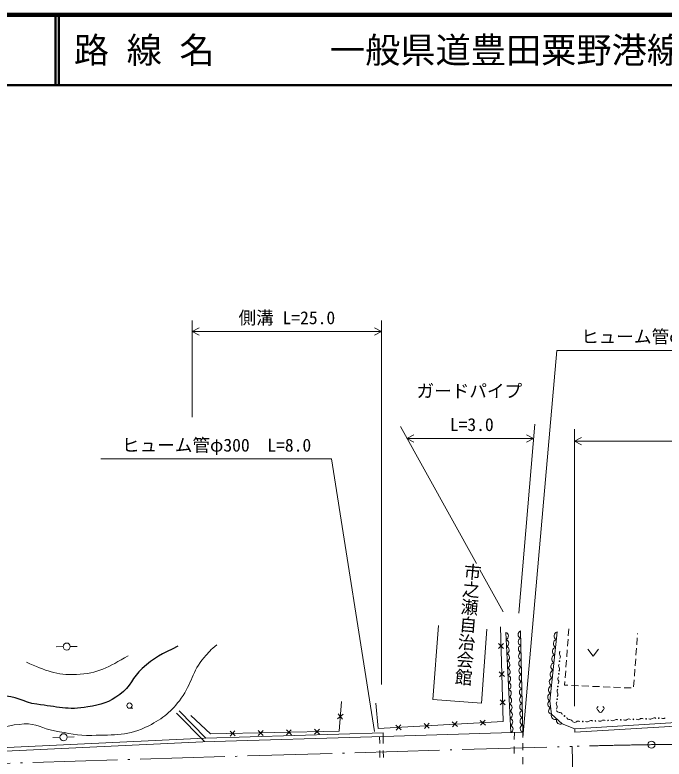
# Model space of a CAD drawing. Units: millimetres, scale not verified. Extents: x 40000 to 680000, y 20000 to 380000.
# Drawn here: x 172003 to 264193, y 274344 to 380000 of the extents above; entities that cross this region are included whole.
import ezdxf
from ezdxf.enums import TextEntityAlignment as Align

# ---------------------------------------------------------------- set-up
doc = ezdxf.new("R2010")
doc.units = ezdxf.units.MM
doc.header["$LTSCALE"] = 1000
doc.linetypes.add('LONG_DASHED_DOTTED', pattern=[15.25, 12, -1.5, 0.25, -1.5])
for name, color, linetype, lineweight in [('M-BGD', 7, 'Continuous', 13), ('M-BMK', 2, 'LONG_DASHED_DOTTED', 13), ('M-STR-HTXT', 7, 'Continuous', 13), ('M-TTL', 2, 'Continuous', 140), ('M-TTL-LINE', 7, 'Continuous', 50)]:
    doc.layers.add(name, color=color, linetype=linetype, lineweight=lineweight)
doc.layers.add('M-BMK-HTXT', color=7, linetype='Continuous')
doc.layers.add('M-TTL-TXT', color=7, linetype='Continuous')
doc.styles.add('@ＭＳ ゴシック', font='')
doc.styles.add('ＭＳ ゴシック', font='')
doc.styles.get('@ＭＳ ゴシック').set_extended_font_data('@MS Gothic')
doc.styles.get('ＭＳ ゴシック').set_extended_font_data('MS Gothic')

msp = doc.modelspace()

# ---------------------------------------------------------------- linework, layer by layer
at = {"layer": 'M-BGD'}
for p, q in [((250654, 292861), (250581, 291864)), ((242425, 278118), (241708, 292342)), ((243789, 292537), (244114, 278170)), ((260425, 292080), (260431, 292158)), ((240671, 290738), (241399, 290053)), ((240693, 290032), (241378, 290760)), ((250545, 291365), (250472, 290368)), ((260312, 290584), (260388, 291581)), ((177864, 290300), (178864, 290318)), ((179864, 290336), (180864, 290354)), ((250435, 289869), (250363, 288872)), ((253375, 289962), (254125, 288962)), ((254125, 288962), (254875, 289962)), ((260199, 289088), (260274, 290085)), ((260085, 287592), (260161, 288590)), ((250326, 288373), (250253, 287376)), ((240792, 286740), (241520, 286055)), ((240813, 286033), (241499, 286761)), ((250217, 286877), (250144, 285880)), ((259972, 286097), (260048, 287094)), ((250108, 285381), (250068, 284840)), ((259859, 284601), (259934, 285598)), ((250068, 284840), (250526, 284821)), ((251025, 284800), (252024, 284758)), ((252524, 284737), (253523, 284695)), ((254022, 284674), (255022, 284632)), ((255521, 284611), (256520, 284569)), ((257020, 284549), (258019, 284507)), ((258518, 284486), (259518, 284444)), ((240912, 282742), (241640, 282056)), ((240933, 282035), (241619, 282763)), ((188271, 281566), (188771, 281566)), ((194964, 280865), (198930, 276825)), ((218596, 280725), (217833, 280079)), ((218538, 280021), (217891, 280783)), ((226110, 279166), (226856, 278500)), ((226816, 279206), (226150, 278460)), ((230104, 279393), (230850, 278728)), ((230810, 279434), (230144, 278687)), ((234097, 279621), (234843, 278955)), ((234803, 279661), (234137, 278915)), ((238091, 279848), (238837, 279182)), ((238797, 279888), (238131, 279142)), ((251502, 278664), (249705, 279340)), ((266989, 279102), (251532, 278165)), ((203273, 277635), (202552, 278328)), ((202566, 277621), (203259, 278342)), ((207272, 277718), (206551, 278410)), ((206565, 277703), (207258, 278425)), ((211271, 277800), (210550, 278492)), ((210564, 277785), (211257, 278507)), ((215271, 277882), (214549, 278575)), ((214564, 277868), (215256, 278589)), ((224292, 277561), (224278, 278061)), ((224292, 277561), (244114, 278170)), ((242926, 278134), (242912, 277134)), ((244117, 277631), (244114, 278170)), ((251532, 278165), (251502, 278664)), ((177409, 277426), (178409, 277445)), ((179409, 277465), (180409, 277484)), ((198692, 276818), (224292, 277561)), ((223792, 277554), (223805, 276554)), ((224292, 277561), (224305, 276561)), ((165876, 275266), (198692, 276818)), ((242898, 276134), (242883, 275134)), ((244129, 275631), (244123, 276631)), ((223818, 275554), (223832, 274554)), ((224318, 275561), (224332, 274561)), ((244140, 273631), (244135, 274631))]:
    msp.add_line(p, q, dxfattribs=at)
for points in [[(223271, 282309), (223589, 278668), (241358, 279680), (240954, 293115)], [(232152, 293317), (231372, 282786), (238254, 282276), (239034, 292808)], [(248990, 292407), (247949, 282591), (248209, 280705), (249705, 279340)], [(218388, 282511), (218041, 278293), (199781, 277917), (197007, 280518)], [(294318, 282524), (270195, 282647), (267551, 281854), (266642, 279582), (251502, 278664)], [(224278, 278061), (199134, 277331), (195320, 281216)], [(198906, 277325), (165863, 275766), (144843, 275718)]]:
    msp.add_lwpolyline(points, dxfattribs=at)
for centre, radius in [((179364, 290327), 500), ((249336, 288244), 50), ((249223, 286447), 50), ((249110, 284651), 50), ((188270, 281941), 375), ((248997, 282854), 50), ((250044, 280466), 50), ((259832, 279993), 50), ((261630, 280069), 50), ((263428, 280146), 50), ((252638, 279688), 50), ((254436, 279765), 50), ((256235, 279841), 50), ((258033, 279917), 50), ((178909, 277455), 500)]:
    msp.add_circle(centre, radius, dxfattribs=at)
for centre, radius, start, end in [((241540, 291824), 545, 293.8206, 71.94842), ((244002, 292029), 551, 112.71297, 249.87916), ((249185, 291835), 605, 108.85894, 239.04405), ((241591, 290808), 545, 293.8206, 71.94842), ((244025, 291002), 551, 112.71297, 249.87916), ((249069, 290744), 605, 108.85894, 239.04405), ((241642, 289792), 545, 293.8206, 71.94842), ((244048, 289976), 551, 112.71297, 249.87916), ((248954, 289654), 605, 108.85894, 239.04405), ((249759, 289369), 431, 140.90938, 211.88807), ((241693, 288776), 545, 293.8206, 71.94842), ((244071, 288950), 551, 112.71297, 249.87916), ((248838, 288563), 605, 108.85894, 239.04405), ((249027, 288914), 431, 320.90938, 31.88807), ((241744, 287760), 545, 293.8206, 71.94842), ((244094, 287924), 551, 112.71297, 249.87916), ((244118, 286898), 551, 112.71297, 249.87916), ((248723, 287472), 605, 108.85894, 239.04405), ((249645, 287573), 431, 140.90938, 211.88807), ((241796, 286744), 545, 293.8206, 71.94842), ((244141, 285871), 551, 112.71297, 249.87916), ((248607, 286381), 605, 108.85894, 239.04405), ((248914, 287118), 431, 320.90938, 31.88807), ((241847, 285728), 545, 293.8206, 71.94842), ((244164, 284845), 551, 112.71297, 249.87916), ((248492, 285291), 605, 108.85894, 239.04405), ((249532, 285776), 431, 140.90938, 211.88807), ((248801, 285321), 431, 320.90938, 31.88807), ((241898, 284712), 545, 293.8206, 71.94842), ((244187, 283819), 551, 112.71297, 249.87916), ((248376, 284200), 605, 108.85894, 239.04405), ((249419, 283980), 431, 140.90938, 211.88807), ((241949, 283696), 545, 293.8206, 71.94842), ((242000, 282680), 545, 293.8206, 71.94842), ((244211, 282793), 551, 112.71297, 249.87916), ((248260, 283109), 605, 108.85894, 239.04405), ((248688, 283525), 431, 320.90938, 31.88807), ((242052, 281664), 545, 293.8206, 71.94842), ((244234, 281766), 551, 112.71297, 249.87916), ((248161, 282140), 498, 115.17466, 260.53196), ((249306, 282184), 431, 140.90938, 211.88807), ((242103, 280648), 545, 293.8206, 71.94842), ((244257, 280740), 551, 112.71297, 249.87916), ((248291, 281197), 498, 115.17466, 260.53196), ((249303, 281412), 431, 199.51864, 270.49732), ((248575, 281729), 431, 320.90938, 31.88807), ((254959, 281536), 299, 113.44836, 257.2818), ((255160, 281228), 267, 176.52859, 3.47141), ((255361, 281536), 299, 282.7182, 66.55164), ((242154, 279632), 545, 293.8206, 71.94842), ((244280, 279714), 551, 112.71297, 249.87916), ((248712, 280505), 541, 158.27831, 296.92682), ((249460, 279823), 541, 158.27831, 296.92682), ((249311, 280551), 431, 19.51864, 90.49732), ((250778, 280380), 431, 199.51864, 270.49732), ((259197, 279615), 431, 56.93699, 127.91568), ((260466, 280371), 431, 236.93699, 307.91568), ((260995, 279692), 431, 56.93699, 127.91568), ((262265, 280447), 431, 236.93699, 307.91568), ((262794, 279768), 431, 56.93699, 127.91568), ((264063, 280523), 431, 236.93699, 307.91568), ((242205, 278616), 545, 293.8206, 71.94842), ((244303, 278688), 551, 112.71297, 249.87916), ((250785, 279519), 431, 19.51864, 90.49732), ((251474, 279990), 431, 236.93699, 307.91568), ((252003, 279311), 431, 56.93699, 127.91568), ((253273, 280066), 431, 236.93699, 307.91568), ((253802, 279387), 431, 56.93699, 127.91568), ((255071, 280142), 431, 236.93699, 307.91568), ((255600, 279463), 431, 56.93699, 127.91568), ((256869, 280219), 431, 236.93699, 307.91568), ((257399, 279539), 431, 56.93699, 127.91568), ((258668, 280295), 431, 236.93699, 307.91568)]:
    msp.add_arc(centre, radius, start, end, dxfattribs=at)
at = {"layer": 'M-BGD', "lineweight": 25}
msp.add_open_spline([(195161, 290392), (192775, 289191), (191825, 288776), (190091, 287206), (188676, 285926), (188451, 284620), (186905, 283501), (185362, 282384), (184230, 282083), (182355, 281746), (179576, 281246), (177940, 281794), (175139, 282136), (173126, 282381), (172082, 283466), (170068, 283241), (167731, 282979), (166844, 281431), (164607, 280705), (161547, 279712), (159743, 279372), (156546, 279015), (153236, 278646), (151359, 278553), (148029, 278625), (143492, 278724), (140903, 278752), (136458, 279665), (132194, 280541), (129944, 281604), (125861, 283111), (122933, 284191), (121393, 285061), (118450, 286101), (116473, 286800), (115232, 286815), (113314, 287661), (110768, 288786), (109759, 290191), (107268, 291432), (104501, 292811), (102674, 292914), (99792, 294032), (96336, 295374), (94450, 296254), (91081, 297803), (88388, 299041), (86967, 299922), (84255, 301119), (82232, 302011), (81183, 302918), (78989, 303199), (76519, 303515), (75104, 303092), (72618, 302939), (70873, 302831), (70306, 302791), (68154, 302609)], degree=3, knots=[0, 0, 0, 0, 1, 1, 1, 2, 2, 2, 3, 3, 3, 4, 4, 4, 5, 5, 5, 6, 6, 6, 7, 7, 7, 8, 8, 8, 9, 9, 9, 10, 10, 10, 11, 11, 11, 12, 12, 12, 13, 13, 13, 14, 14, 14, 15, 15, 15, 16, 16, 16, 17, 17, 17, 18, 18, 18, 19, 19, 19, 19], dxfattribs=at)
at = {"layer": 'M-BGD'}
for points, knots in [([(157782, 275747), (160492, 276195), (161237, 276347), (163437, 276805), (167338, 277616), (169342, 279081), (173318, 279340), (175033, 279452), (175915, 278653), (177609, 278365), (179677, 278014), (180843, 277658), (182940, 277715), (186132, 277802), (188161, 277619), (191001, 279080), (193100, 280160), (194215, 281082), (195617, 282981), (197156, 285066), (197150, 286825), (198867, 288767), (199533, 289520), (199802, 289843), (200687, 290587)], [0, 0, 0, 0, 1, 1, 1, 2, 2, 2, 3, 3, 3, 4, 4, 4, 5, 5, 5, 6, 6, 6, 7, 7, 7, 8, 8, 8, 8]), ([(173643, 288117), (176396, 286879), (177880, 286261), (180729, 286361), (183780, 286468), (185284, 287400), (188075, 289027)], [0, 0, 0, 0, 1, 1, 1, 2, 2, 2, 2]), ([(186728, 264410), (184616, 264433), (184059, 264429), (182348, 264410), (179451, 264379), (177832, 264183), (174935, 264158), (172138, 264133), (170557, 263956), (167774, 264242), (166933, 264328), (166489, 264540), (165668, 264747), (163718, 265240), (162677, 265733), (160698, 266095), (158432, 266510), (157099, 266348), (154801, 266179), (151181, 265913), (149247, 264885), (145619, 264747), (142848, 264642), (141200, 264540), (138543, 265337), (136725, 265882), (135910, 266701), (134163, 267443), (132706, 268062), (131843, 268292), (130372, 268875), (127355, 270071), (125655, 270723), (122706, 272076), (119724, 273445), (117647, 273671), (115209, 275867), (114313, 276673), (114475, 277778), (113440, 278394), (112643, 278868), (111971, 278389), (111081, 278647), (108799, 279309), (107975, 280685), (105858, 281764), (104375, 282519), (103545, 282960), (101983, 283533), (100400, 284113), (99469, 284307), (97855, 284796), (96540, 285196), (95770, 285318), (94486, 285807), (93784, 286075), (93538, 286170), (92712, 286546)], [0, 0, 0, 0, 1, 1, 1, 2, 2, 2, 3, 3, 3, 4, 4, 4, 5, 5, 5, 6, 6, 6, 7, 7, 7, 8, 8, 8, 9, 9, 9, 10, 10, 10, 11, 11, 11, 12, 12, 12, 13, 13, 13, 14, 14, 14, 15, 15, 15, 16, 16, 16, 17, 17, 17, 18, 18, 18, 19, 19, 19, 19])]:
    msp.add_open_spline(points, degree=3, knots=knots, dxfattribs=at)
at = {"layer": 'M-BMK'}
msp.add_line((144079, 272977), (251136, 276157), dxfattribs=at)
at = {"layer": 'M-BMK', "linetype": 'Continuous'}
msp.add_circle((262391, 276397), 500, dxfattribs=at)
at = {"layer": 'M-BMK'}
msp.add_arc((277034, -673490), 950000, 88.84959, 91.56215, dxfattribs=at)
at = {"layer": 'M-STR-HTXT'}
for p, q in [((197173, 322909), (197173, 336620)), ((224068, 284941), (224068, 336620)), ((197173, 335038), (198173, 335558)), ((197173, 335038), (224068, 335038)), ((197173, 335038), (198173, 334518)), ((224068, 335038), (223068, 335558)), ((224068, 335038), (223068, 334518)), ((244118, 277429), (248939, 332358)), ((248939, 332358), (287711, 332358)), ((237532, 302121), (226739, 321549)), ((243578, 295086), (245812, 321892)), ((251483, 281855), (251483, 321205)), ((227671, 319871), (228671, 320391)), ((245636, 319871), (244636, 320391)), ((227671, 319871), (245636, 319871)), ((227671, 319871), (228671, 319351)), ((245636, 319871), (244636, 319351)), ((251483, 319487), (252483, 320007)), ((251483, 319487), (294613, 319487)), ((251483, 319487), (252483, 318967)), ((216949, 316951), (184206, 316951)), ((223088, 278273), (216949, 316951)), ((241344, 295258), (238033, 301219)), ((251136, 276157), (251954, 246168))]:
    msp.add_line(p, q, dxfattribs=at)
at = {"layer": 'M-TTL'}
msp.add_line((680000, 380000), (40000, 380000), dxfattribs=at)
at = {"layer": 'M-TTL-LINE'}
for p, q in [((177750, 380000), (177750, 370000)), ((178250, 380000), (178250, 370000)), ((40000, 370000), (680000, 370000))]:
    msp.add_line(p, q, dxfattribs=at)

# ---------------------------------------------------------------- texts
at = {"layer": 'M-BMK-HTXT', "style": '@ＭＳ ゴシック'}
msp.add_text('市之瀬自治会館', height=1833, rotation=265.139, dxfattribs=at).set_placement((234873, 293565), align=Align.BOTTOM_CENTER)
at = {"layer": 'M-STR-HTXT', "style": 'ＭＳ ゴシック'}
for s, p in [('側溝 L=25.0', (210621, 335538)), ('ヒューム管φ800\u3000L=6.2', (265846, 332858)), ('ガードパイプ', (236533, 325142)), ('L=3.0', (236877, 320371)), ('ヒューム管φ300\u3000L=8.0', (200645, 317451))]:
    msp.add_text(s, height=1833, dxfattribs=at).set_placement(p, align=Align.BOTTOM_CENTER)
at = {"layer": 'M-TTL-TXT', "style": 'ＭＳ ゴシック'}
for s, p in [('路 線 名', (180380, 375000)), ('一般県道豊田粟野港線', (216734, 375000))]:
    msp.add_text(s, height=3666, dxfattribs=at).set_placement(p, align=Align.MIDDLE_LEFT)

doc.saveas('drawing.dxf')
